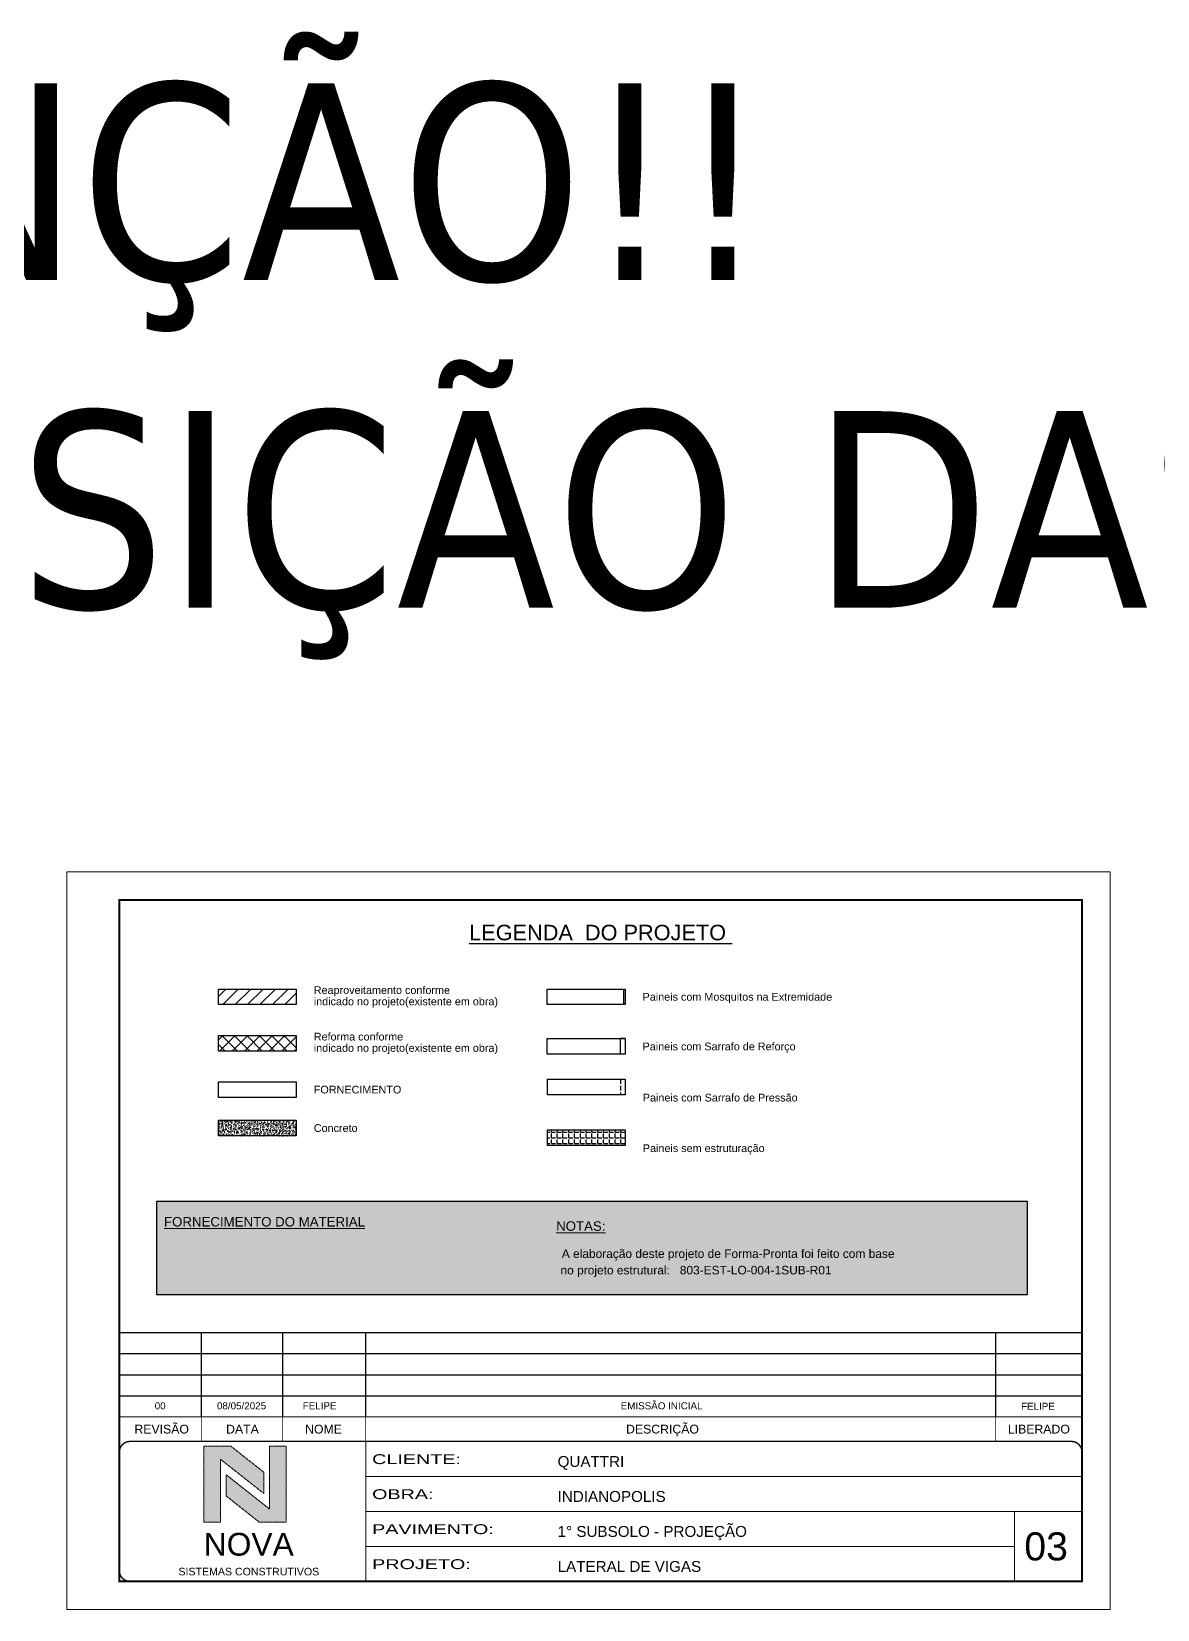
# Model space of a CAD drawing. Header units: millimetres. Extents: x 2921 to 9246, y 316 to 11751.
# Drawn here: x 6041 to 7644, y 9505 to 11751 of the extents above; entities that cross this region are included whole.
import ezdxf
from ezdxf.enums import TextEntityAlignment as Align

# ---------------------------------------------------------------- set-up
doc = ezdxf.new("R2010")
doc.units = ezdxf.units.MM
for name, pattern in [('CONTINUO', [0]), ('DASHED', [0.75, 0.5, -0.25]), ('HIDDEN', [9.525, 6.35, -3.175])]:
    doc.linetypes.add(name, pattern=pattern)
for name, color, linetype, lineweight in [('CARIMBO', 255, 'Continuous', 9), ('CARIMBO-LEGENDA', 75, 'Continuous', 15), ('Folhas', 255, 'Continuous', 9), ('REAPROVEITAMENTO', 251, 'Continuous', 9), ('SARRAFO DE PRESSAO', 251, 'DASHED', 9)]:
    doc.layers.add(name, color=color, linetype=linetype, lineweight=lineweight)
for name, color, linetype in [('COTA', 241, 'Continuous'), ('Hachura', 253, 'Continuous'), ('Painéis', 200, 'Continuous'), ('SARR_2.2x7', 40, 'Continuous')]:
    doc.layers.add(name, color=color, linetype=linetype)
doc.layers.add('Demarcação 2', color=7, linetype='Continuous', lineweight=9, true_color=0xe0e0e0)
doc.styles.add('arial', font='arial.ttf')
doc.styles.add('TAHOMA', font='tahoma.ttf')
doc.styles.add('Tecnologia', font='')
doc.styles.get('Tecnologia').set_extended_font_data('Forgotten Futurist')

# ---------------------------------------------------------------- blocks, each defined once
blk = doc.blocks.new('A$C64660E27')
at = {"layer": 'COTA', "true_color": 0x1a1a1a}
h = blk.add_hatch(color=250, dxfattribs=at)
h.dxf.hatch_style = 1
h.paths.add_polyline_path([(185.4, -11.6), (142.4, -11.6), (142.4, -131.6), (168.8, -131.6), (168.8, -32.2), (237.7, -86.7), (237.7, -53)])
at = {"layer": 'COTA'}
h = blk.add_hatch(color=20, dxfattribs=at)
h.dxf.hatch_style = 1
h.paths.add_polyline_path([(273, -11.4), (246.6, -11.4), (246.6, -111.1), (177.7, -56.6), (177.7, -90.2), (230, -131.6), (273, -131.6)])
for p, q in [((142.4, -131.6), (142.4, -11.6)), ((142.4, -11.6), (185.4, -11.6)), ((185.4, -11.6), (237.7, -53)), ((273, -11.4), (246.6, -11.4)), ((246.6, -111.1), (246.6, -11.4)), ((273, -11.4), (273, -131.6)), ((168.8, -32.2), (237.7, -86.7)), ((168.8, -131.6), (168.8, -32.2)), ((246.6, -111.1), (177.7, -56.6)), ((177.7, -90.2), (177.7, -56.6)), ((237.7, -86.7), (237.7, -53)), ((230, -131.6), (177.7, -90.2)), ((142.4, -131.6), (168.8, -131.6)), ((273, -131.6), (230, -131.6))]:
    blk.add_line(p, q)
at = {"layer": 'CARIMBO-LEGENDA', "color": 7, "linetype": 'Continuous', "ltscale": 100, "style": 'arial'}
blk.add_text('NOVA', height=36, dxfattribs=at).set_placement((142.4, -184.8))
at = {"layer": 'CARIMBO-LEGENDA', "color": 7, "linetype": 'Continuous', "style": 'arial'}
blk.add_text('SISTEMAS CONSTRUTIVOS', height=12, dxfattribs=at).set_placement((102.5, -216))
blk = doc.blocks.new('9999999999')
at = {"color": 30, "linetype": 'CONTINUO'}
for p, q in [((98564.6, 34230.2), (98564.6, 34429.4)), ((98564.6, 34379.6), (99584, 34379.6)), ((98564.6, 34329.8), (99488, 34329.8)), ((99584, 34329.8), (99488, 34329.8)), ((99488, 34329.8), (99488, 34230.2)), ((98564.6, 34280), (99488, 34280))]:
    blk.add_line(p, q, dxfattribs=at)
at = {"color": 30, "linetype": 'CONTINUO', "const_width": 2}
blk.add_lwpolyline([(99584, 34230.2), (99584, 34414.4, 0.414214), (99569, 34429.4), (98229, 34429.4, 0.414214), (98214, 34414.4), (98214, 34245.2, 0.414214), (98229, 34230.2), (99584, 34230.2)], format="xyb", dxfattribs=at)
at = {"layer": 'Folhas'}
blk.add_lwpolyline([(98139, 34190.2), (99624, 34190.2), (99624, 35240.2), (98139, 35240.2)], close=True, dxfattribs=at)
at = {"layer": 'Folhas', "color": 30, "const_width": 3}
blk.add_lwpolyline([(98214, 34230.2), (99584, 34230.2), (99584, 35200.2), (98214, 35200.2)], close=True, dxfattribs=at)
at = {"xscale": 0.9, "yscale": 0.9, "zscale": 0.9}
blk.add_blockref('A$C64660E27', (98205.8, 34433.1), dxfattribs=at)
at = {"color": 7, "linetype": 'Continuous', "ltscale": 5, "style": 'arial'}
for s, height, p in [('QUATTRI', 15.48, (98837.7, 34393.1)), ('INDIANOPOLIS', 15.483, (98837.7, 34343.3)), ('1° SUBSOLO - PROJEÇÃO', 15.483, (98837.7, 34293.5)), ('LATERAL DE VIGAS', 15.483, (98837.7, 34243.7))]:
    blk.add_text(s, height=height, dxfattribs=at).set_placement(p)
at = {"layer": 'Folhas', "color": 7, "style": 'Tecnologia', "width": 1.5}
for s, p in [('CLIENTE:', (98573.7, 34397.2)), ('OBRA:', (98573.7, 34347.3)), ('PAVIMENTO:', (98573.7, 34297.5)), ('PROJETO:', (98573.7, 34247.7))]:
    blk.add_text(s, height=14, dxfattribs=at).set_placement(p)

msp = doc.modelspace()

# ---------------------------------------------------------------- hatches: boundary and pattern name
at = {"layer": 'COTA', "linetype": 'Continuous', "ltscale": 200}
h = msp.add_hatch(dxfattribs=at)
h.set_pattern_fill('AR-CONC', color=256, scale=0.9)
h.set_pattern_definition([(50, (-97515.5166, -24655.578), (6.45534164, -0.56476921), [0.675, -7.425]), (355, (-97515.5166, -24655.578), (-1.248762, 6.7697292), [0.54, -5.94]), (100.4514445, (-97514.979, -24655.625), (5.20657962, 6.20495992), [0.57366173, -6.310279]), (46.1842, (-97515.517, -24653.778), (9.605172, -1.4896735), [1.0125, -11.1375]), (96.6356355, (-97514.716, -24653.902), (8.4119575, 8.7670674), [0.8604931, -9.4654238]), (351.184164, (-97515.517, -24653.778), (8.4119575, 8.7670674), [0.81, -8.91]), (21, (-97514.6166, -24654.228), (5.37216347, -3.62357002), [0.675, -7.425]), (326, (-97514.6166, -24654.228), (2.189838, 6.5263504), [0.54, -5.94]), (71.451445, (-97514.169, -24654.53), (7.5620014, 2.90278038), [0.5736617, -6.310279]), (37.5, (-97515.5166, -24655.5779), (0.1094387, 2.996044684), [0, -5.868, 0, -6.03, 0, -5.9625]), (7.5, (-97515.5166, -24655.578), (2.36762584, 3.54970541), [0, -3.438, 0, -5.733, 0, -2.2725]), (327.5, (-97517.5236, -24655.5779), (4.804401926, -0.202993846), [0, -2.25, 0, -7.02, 0, -9.315]), (317.5, (-97518.4236, -24655.578), (5.24867552, 0.90094484), [0, -2.925, 0, -4.662, 0, -6.615])])
h.paths.add_polyline_path([(6417.8, 10178.75), (6417.8, 10201), (6307.23, 10201), (6307.23, 10178.75)])
at = {"layer": 'Demarcação 2'}
h = msp.add_hatch(color=8, dxfattribs=at)
h.set_gradient(color1=(112, 112, 112), one_color=1, tint=1, name='SPHERICAL')
h.paths.add_polyline_path([(6219.3, 10085.61), (7458.25, 10085.61), (7458.25, 9952.59), (6219.3, 9952.59)])
at = {"layer": 'Hachura'}
h = msp.add_hatch(dxfattribs=at)
h.set_pattern_fill('ANGLE', color=256, scale=30)
h.set_pattern_definition([(0, (-97515.517, -24655.578), (0, 8.25), [6, -2.25]), (90, (-97515.517, -24655.578), (-8.25, 5e-16), [6, -2.25])])
h.paths.add_polyline_path([(6886.13, 10165.14), (6886.13, 10187.39), (6775.56, 10187.39), (6775.56, 10165.14)])
at = {"layer": 'REAPROVEITAMENTO'}
h = msp.add_hatch(dxfattribs=at)
h.set_pattern_fill('ANSI31', color=256, scale=100, style=0)
h.set_pattern_definition([(45, (7357.509, 13566.635), (-8.838835, 8.838835), [])])
h.paths.add_polyline_path([(6307.23, 10387.85), (6307.23, 10365.6), (6417.8, 10365.6), (6417.8, 10387.85)])
h = msp.add_hatch(dxfattribs=at)
h.set_pattern_fill('ANSI37', color=256, scale=100, style=0)
h.set_pattern_definition([(45, (-93548.508, -24451.102), (-8.8388348, 8.8388348), []), (135, (-93548.508, -24451.102), (-8.8388348, -8.8388348), [])])
h.paths.add_polyline_path([(6307.23, 10321.61), (6307.23, 10299.36), (6417.8, 10299.36), (6417.8, 10321.61)])

# ---------------------------------------------------------------- linework, layer by layer
at = {"color": 30}
for p, q in [((6166.13, 9898.77), (7536.13, 9898.77)), ((6282.89, 9778.77), (6282.89, 9898.77)), ((6398.55, 9778.77), (6398.55, 9898.77)), ((6516.71, 9778.77), (6516.71, 9898.77)), ((7413.47, 9778.77), (7413.47, 9898.77)), ((6166.13, 9868.77), (7536.13, 9868.77)), ((6166.13, 9838.77), (7536.13, 9838.77)), ((6166.13, 9808.77), (7536.13, 9808.77))]:
    msp.add_line(p, q, dxfattribs=at)
msp.add_lwpolyline([(6219.3, 10085.61), (7458.25, 10085.61), (7458.25, 9952.59), (6219.3, 9952.59)], close=True, dxfattribs=at)
at = {"color": 30, "const_width": 1}
for points in [[(6166.13, 9778.77), (7536.13, 9778.77)], [(6282.89, 9778.77), (6282.89, 9743.77)], [(6398.55, 9778.77), (6398.55, 9743.77)], [(6516.71, 9778.77), (6516.71, 9743.77)], [(7413.47, 9778.77), (7413.47, 9743.77)]]:
    msp.add_lwpolyline(points, dxfattribs=at)
at = {"layer": 'COTA', "linetype": 'Continuous', "ltscale": 200}
msp.add_lwpolyline([(6307.23, 10201), (6417.8, 10201), (6417.8, 10178.75), (6307.23, 10178.75)], close=True, dxfattribs=at)
at = {"layer": 'Painéis', "linetype": 'Continuous'}
msp.add_line((6883.77, 10387.85), (6883.77, 10365.6), dxfattribs=at)
for points in [[(6307.23, 10387.85), (6417.8, 10387.85), (6417.8, 10365.6), (6307.23, 10365.6)], [(6775.2, 10387.85), (6885.77, 10387.85), (6885.77, 10365.6), (6775.2, 10365.6)], [(6307.23, 10321.61), (6417.8, 10321.61), (6417.8, 10299.36), (6307.23, 10299.36)], [(6775.2, 10317.25), (6885.77, 10317.25), (6885.77, 10294.99), (6775.2, 10294.99)], [(6307.23, 10255.81), (6417.8, 10255.81), (6417.8, 10233.56), (6307.23, 10233.56)], [(6775.56, 10259.42), (6886.13, 10259.42), (6886.13, 10237.16), (6775.56, 10237.16)], [(6775.56, 10187.39), (6886.13, 10187.39), (6886.13, 10165.14), (6775.56, 10165.14)]]:
    msp.add_lwpolyline(points, close=True, dxfattribs=at)
at = {"layer": 'SARR_2.2x7', "linetype": 'Continuous'}
for p, q in [((6885.77, 10317.25), (6878.77, 10317.25)), ((6885.77, 10294.99), (6878.77, 10294.99))]:
    msp.add_line(p, q, dxfattribs=at)
at = {"layer": 'SARR_2.2x7'}
for p, q in [((6878.77, 10317.25), (6878.77, 10294.99)), ((6885.77, 10317.25), (6885.77, 10294.99))]:
    msp.add_line(p, q, dxfattribs=at)
at = {"layer": 'SARR_2.2x7', "linetype": 'HIDDEN'}
msp.add_line((6879.13, 10259.42), (6879.13, 10237.16), dxfattribs=at)

# ---------------------------------------------------------------- block references
at = {"layer": 'SARRAFO DE PRESSAO', "color": 6, "linetype": 'ByBlock'}
msp.add_blockref('9999999999', (-92047.85, -24685.68), dxfattribs=at)

# ---------------------------------------------------------------- texts
at = {"color": 0, "linetype": 'Continuous', "ltscale": 5, "style": 'arial'}
msp.add_text('%%ULEGENDA  DO PROJETO ', height=22.1184, dxfattribs=at).set_placement((6851.04, 10457.2), align=Align.CENTER)
at = {"style": 'arial'}
for s, p in [('REVISÃO', (6226.31, 9761.27)), ('DATA', (6341.29, 9761.27)), ('NOME', (6456.65, 9761.27)), ('DESCRIÇÃO', (6939.1, 9761.27)), ('LIBERADO', (7474.77, 9761.27))]:
    msp.add_text(s, height=12.5, dxfattribs=at).set_placement(p, align=Align.MIDDLE_CENTER)
at = {"layer": 'CARIMBO', "style": 'arial'}
for s, p in [('Reaproveitamento conforme ', (6442.8, 10386.3)), ('Paineis com Mosquitos na Extremidade', (6910.77, 10376.72)), ('indicado no projeto(existente em obra)', (6442.8, 10370.21)), ('Reforma conforme ', (6442.8, 10320.06)), ('Paineis com Sarrafo de Reforço', (6910.77, 10306.12)), ('indicado no projeto(existente em obra)', (6442.8, 10303.97)), ('FORNECIMENTO', (6442.8, 10244.68)), ('Paineis com Sarrafo de Pressão', (6911.13, 10233.23)), ('Concreto', (6442.8, 10189.88)), ('Paineis sem estruturação', (6911.13, 10161.2))]:
    msp.add_text(s, height=11, dxfattribs=at).set_placement(p, align=Align.MIDDLE_LEFT)
at = {"layer": 'CARIMBO', "color": 5, "style": 'arial'}
for s, height, p in [('%%UFORNECIMENTO DO MATERIAL', 13.5, (6229.65, 10049.73)), ('%%UNOTAS:', 13.5, (6787.73, 10043.62)), ('  A elaboração deste projeto de Forma-Pronta foi feito com base', 12.15, (6786.37, 10005.01)), ('  no projeto estrutural:', 12.15, (6784.55, 9981.53))]:
    msp.add_text(s, height=height, dxfattribs=at).set_placement(p)
at = {"layer": 'CARIMBO', "color": 1, "style": 'arial'}
msp.add_text('803-EST-LO-004-1SUB-R01 ', height=12.15, dxfattribs=at).set_placement((6963.78, 9981.53))
at = {"layer": 'CARIMBO', "style": 'arial'}
for s, p in [('00', (6216.4, 9789.45)), ('08/05/2025', (6305.04, 9789.45)), ('FELIPE', (6427.08, 9789.45)), ('EMISSÃO INICIAL', (6879.63, 9789.45))]:
    msp.add_text(s, height=10, dxfattribs=at).set_placement(p)
at = {"layer": 'CARIMBO', "color": 7, "style": 'arial'}
msp.add_text('03', height=40, dxfattribs=at).set_placement((7454.04, 9574.32))
at = {"layer": 'CARIMBO', "style": 'arial'}
msp.add_attdef('FELIPE', text='', height=10, dxfattribs=at).set_placement((7473.48, 9793.77), align=Align.MIDDLE_CENTER)
at = {"layer": 'Defpoints', "insert": (6158.63, 11266.91), "char_height": 280, "attachment_point": 5, "style": 'TAHOMA'}
msp.add_mtext('{\\C1;ATENÇÃO!!\\PNÃO MUDAR A POSIÇÃO DAS FOLHAS}', dxfattribs=at)

doc.saveas('drawing.dxf')
